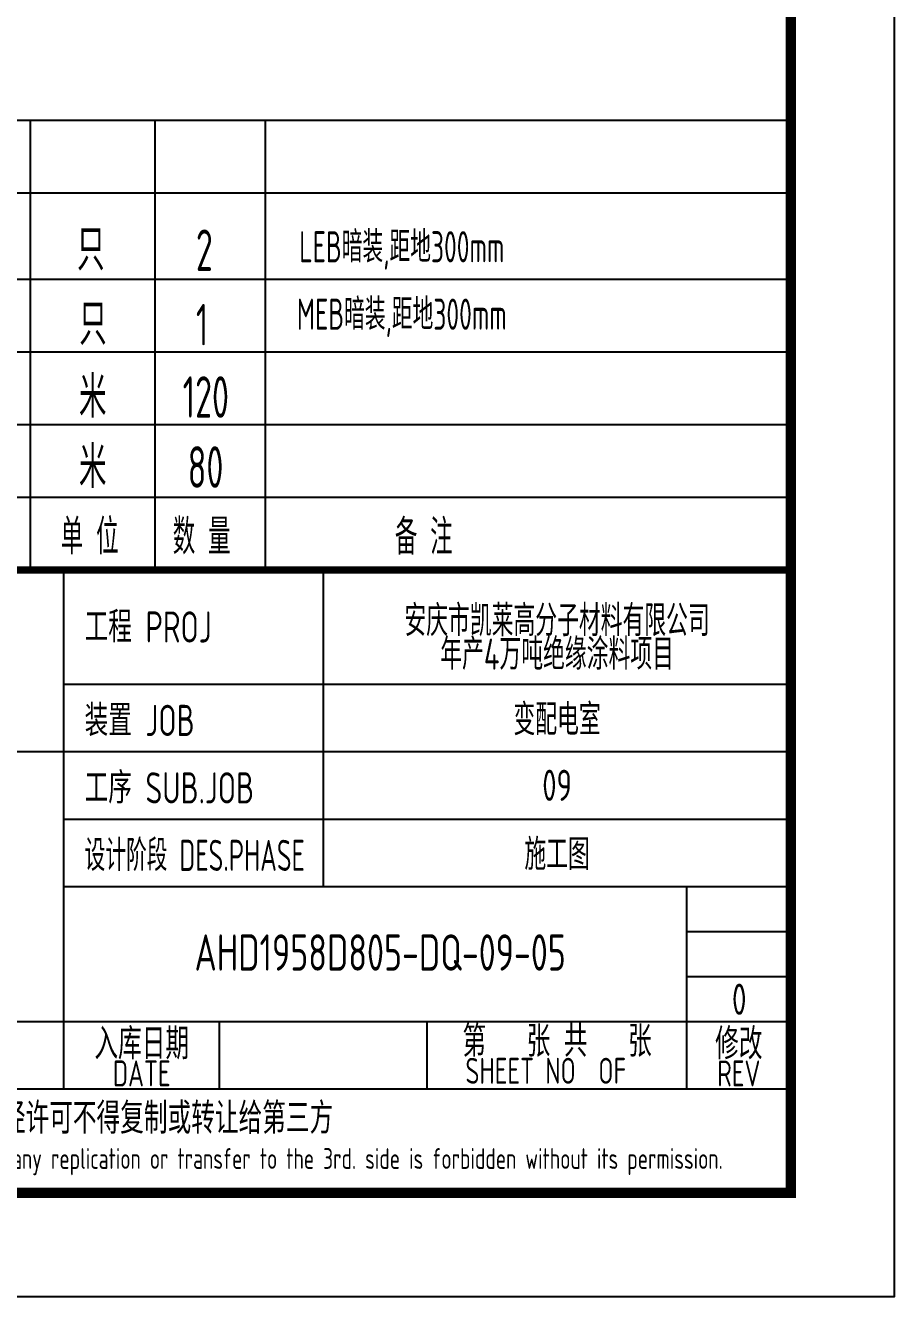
# Model space of a CAD drawing. Extents: x 5211311 to 5622788, y -441754 to -251897.
# Drawn here: x 5498743 to 5507113, y -424514 to -412270 of the extents above; entities that cross this region are included whole.
import ezdxf
from ezdxf.enums import TextEntityAlignment as Align

# ---------------------------------------------------------------- set-up
doc = ezdxf.new("R2010")
doc.units = 0
doc.header["$LTSCALE"] = 1000
doc.header["$MEASUREMENT"] = 0
doc.layers.get('0').update_dxf_attribs({"linetype": 'CONTINUOUS'})
for name, color, linetype in [('AXIS', 3, 'CONTINUOUS'), ('PUB_TEXT', 7, 'CONTINUOUS'), ('PUB_TITLE', 4, 'CONTINUOUS'), ('TEL_TAB', 7, 'CONTINUOUS'), ('电气', 3, 'CONTINUOUS')]:
    doc.layers.add(name, color=color, linetype=linetype)
doc.styles.add('AHD', font='sceie.shx', dxfattribs={"width": 0.7, "bigfont": 'sceic.shx'})
doc.styles.add('sceic', font='sceie.shx', dxfattribs={"width": 0.8, "bigfont": 'sceic.shx'})
doc.styles.add('sceie', font='sceie.shx', dxfattribs={"width": 0.7, "bigfont": 'sceic.shx'})
doc.styles.add('TSSD_Rein', font='Tssdeng.shx', dxfattribs={"width": 0.7, "bigfont": 'hztxt.shx'})

msp = doc.modelspace()

# ---------------------------------------------------------------- linework, layer by layer
for p, q in [((5499113.1, -422514), (5499113.1, -417514)), ((5501613.1, -420564), (5501613.1, -417514)), ((5506113.1, -423514), (5506113.1, -417514)), ((5499113.1, -418614), (5506113.1, -418614)), ((5488113.1, -419264), (5506113.1, -419264)), ((5499113.1, -419914), (5506113.1, -419914)), ((5499113.1, -420564), (5506113.1, -420564)), ((5505113.1, -422514), (5505113.1, -420564)), ((5505113.1, -420997.4), (5506113.1, -420997.4)), ((5505113.1, -421430.7), (5506113.1, -421430.7)), ((5488113.1, -421864), (5506113.1, -421864)), ((5500613.1, -422514), (5500613.1, -421864)), ((5502613.1, -422514), (5502613.1, -421864)), ((5488113.1, -422514), (5506113.1, -422514)), ((5488113.1, -423514), (5506113.1, -423514))]:
    msp.add_line(p, q)
msp.add_lwpolyline([(5506113.1, -417514, 70, 70, 0), (5488113.1, -417514, 70, 70, 0), (5488113.1, -423514, 0, 0, 0)], format="xyseb")
at = {"layer": 'PUB_TITLE', "color": 4}
msp.add_lwpolyline([(5423013.1, -424514), (5507113.1, -424514), (5507113.1, -365114), (5423013.1, -365114)], close=True, dxfattribs=at)
at = {"layer": 'PUB_TITLE', "color": 4, "const_width": 100}
msp.add_lwpolyline([(5425513.1, -423514), (5506113.1, -423514), (5506113.1, -366114), (5425513.1, -366114)], close=True, dxfattribs=at)
at = {"layer": 'TEL_TAB', "color": 0, "linetype": 'ByBlock'}
for p, q in [((5498789.8, -413183.3), (5498789.8, -416114)), ((5499989.8, -413183.3), (5499989.8, -417514)), ((5501052.3, -413183.3), (5501052.3, -417514)), ((5488113.1, -413883.3), (5506113.1, -413883.3)), ((5488113.1, -414714), (5506113.1, -414714)), ((5488113.1, -415414), (5506113.1, -415414)), ((5488113.1, -416114), (5506113.1, -416114)), ((5488113.1, -416114), (5506113.1, -416114)), ((5488113.1, -416114), (5506113.1, -416114)), ((5488113.1, -416114), (5506113.1, -416114)), ((5498789.8, -416114), (5498789.8, -416814)), ((5498789.8, -416114), (5498789.8, -417514)), ((5488113.1, -416814), (5506113.1, -416814)), ((5488113.1, -416814), (5506113.1, -416814))]:
    msp.add_line(p, q, dxfattribs=at)
for points in [[(5488113.1, -413183.3), (5506096.7, -413183.2)], [(5488113.1, -413183.3), (5506096.7, -413183.2)], [(5488113.1, -413883.3), (5506096.7, -413883.2)]]:
    msp.add_lwpolyline(points, dxfattribs=at)

# ---------------------------------------------------------------- texts
at = {"style": 'AHD'}
for s, width, p in [('工程 PROJ', 0.8, (5499313.1, -418214)), ('工程 PROJ', 0.8, (5499313.1, -418214)), ('装置 JOB', 0.8, (5499313.1, -419114)), ('装置 JOB', 0.8, (5499313.1, -419114)), ('工序 SUB.JOB', 0.8, (5499313.1, -419764)), ('工序 SUB.JOB', 0.8, (5499313.1, -419764)), ('设计阶段 DES.PHASE', 0.7, (5499313.1, -420414)), ('设计阶段 DES.PHASE', 0.7, (5499313.1, -420414))]:
    msp.add_text(s, height=300, dxfattribs=dict(at, width=width)).set_placement(p)
at = {"style": 'AHD', "width": 0.8}
for s, height, p in [('入库日期', 300, (5499863.1, -422064)), ('入库日期', 300, (5499863.1, -422064)), ('第   张 共   张', 300, (5503863.1, -422039)), ('修改', 300, (5505613.1, -422064)), ('修改', 300, (5505613.1, -422064)), ('DATE', 250, (5499863.1, -422364)), ('DATE', 250, (5499863.1, -422364)), ('SHEET NO  OF  ', 250, (5503863.1, -422339)), ('SHEET NO  OF  ', 250, (5503863.1, -422339)), ('REV', 250, (5505613.1, -422364)), ('REV', 250, (5505613.1, -422364)), ('本文件专有权属安徽华东化工医药工程有限责任公司所有,未经许可不得复制或转让给第三方', 300, (5497113.1, -422814)), ('本文件专有权属安徽华东化工医药工程有限责任公司所有,未经许可不得复制或转让给第三方', 300, (5497113.1, -422814)), ('The proprietary right of this document belongs to Anhui Huadong Chemical And Medical Engineering  Co.,Ltd.  and any replication or transfer to the 3rd. side is forbidden without its permission. ', 200, (5497113.1, -423214)), ('The proprietary right of this document belongs to Anhui Huadong Chemical And Medical Engineering  Co.,Ltd.  and any replication or transfer to the 3rd. side is forbidden without its permission. ', 200, (5497113.1, -423214))]:
    msp.add_text(s, height=height, dxfattribs=at).set_placement(p, align=Align.MIDDLE)
at = {"width": 0.8}
for tag, text, height, style, p in [('AHD1958D805-DQ-09-05', '200320-02-040', 350, 'sceie', (5502159.4, -421199.4)), ('0', '0', 300, 'AHD', (5505617.2, -421650.1)), ('0', '0', 300, 'AHD', (5505617.2, -421650.1))]:
    msp.add_attdef(tag, text=text, height=height, dxfattribs=dict(at, style=style)).set_placement(p, align=Align.MIDDLE)
at = {"layer": 'AXIS', "style": 'TSSD_Rein', "width": 0.7}
for s, p in [('安庆市凯莱高分子材料有限公司', (5503863.1, -417986.4)), ('年产4万吨绝缘涂料项目', (5503863.1, -418309.5)), ('变配电室', (5503863.1, -418939)), ('09', (5503863.1, -419589)), ('施工图', (5503863.1, -420239))]:
    msp.add_text(s, height=300, dxfattribs=at).set_placement(p, align=Align.MIDDLE)
at = {"layer": 'PUB_TEXT', "style": 'sceie', "width": 0.7}
for s, p in [(' LEB暗装,距地300mm', (5501266, -414551.9)), (' MEB暗装,距地300mm', (5501243.1, -415201.2))]:
    msp.add_text(s, height=300, dxfattribs=at).set_placement(p)
at = {"layer": 'TEL_TAB', "style": 'sceie', "width": 0.7}
for s, p in [('只', (5499240.3, -414629.5)), ('2', (5500385.1, -414635.1)), ('只', (5499260.7, -415346.7)), ('1', (5500385.1, -415352.3))]:
    msp.add_text(s, height=400, dxfattribs=at).set_placement(p)
at = {"layer": 'TEL_TAB', "color": 0, "linetype": 'ByBlock', "style": 'sceic', "width": 0.67}
for s, p in [('单 位', (5499083.7, -417364)), ('数 量', (5500162.1, -417364)), ('备 注', (5502301.2, -417367.8))]:
    msp.add_text(s, height=340, dxfattribs=at).set_placement(p)
at = {"layer": '电气', "style": 'sceie', "width": 0.7}
for s, p in [('米', (5499258.3, -416048.9)), ('120', (5500257.6, -416048.9)), ('米', (5499258.3, -416723.9)), ('80', (5500306, -416723.5))]:
    msp.add_text(s, height=400, dxfattribs=at).set_placement(p)

doc.saveas('drawing.dxf')
